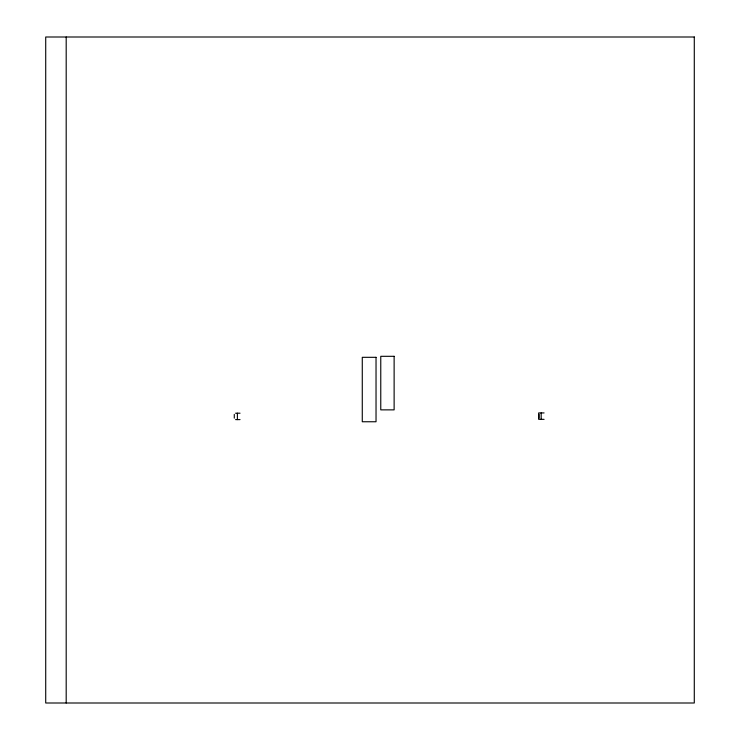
<?xml version="1.0" encoding="UTF-8"?>
<svg xmlns="http://www.w3.org/2000/svg" width="740" height="740" viewBox="0 0 740 740"><rect width="100%" height="100%" fill="white"/><g stroke="black" fill="none" stroke-linecap="round" stroke-linejoin="round"><path stroke-width="1.11" d="M544.085 412.929L538.665 412.929L538.665 419.339L544.085 419.339M235.57 413.197L240.038 413.197M235.57 419.608L240.038 419.608M541.18 412.929L541.18 419.339M539.044 414.372L539.044 418.165M237.392 413.197L237.392 419.608M234.284 414.372L234.284 418.165M66.193 37L66.193 703M694.287 37L45.714 37L45.714 703L694.287 703L694.287 37M394.124 356.31L380.767 356.31L380.767 409.868L394.124 409.868L394.124 356.31M376.031 357.318L362.276 357.318L362.276 421.754L376.031 421.754L376.031 357.318"/></g></svg>
